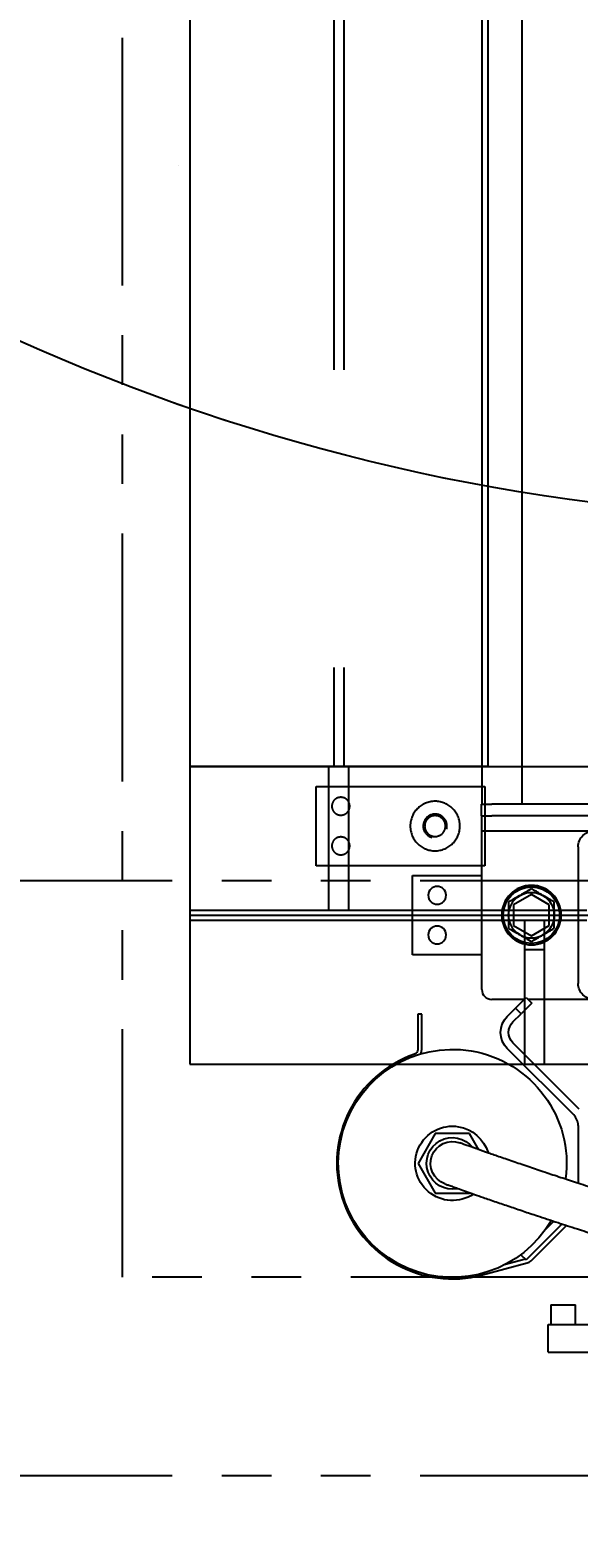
# Model space of a CAD drawing. Header units: millimetres. Extents: x 10462777 to 22643323, y 453826 to 1389191.
# Drawn here: x 11298510 to 11299063, y 593823 to 595325 of the extents above; entities that cross this region are included whole.
import ezdxf

# ---------------------------------------------------------------- set-up
doc = ezdxf.new("R2010")
doc.units = ezdxf.units.MM
doc.header["$LTSCALE"] = 200
doc.header["$MEASUREMENT"] = 0
doc.header["$PDMODE"] = 35
doc.header["$PDSIZE"] = -5
doc.linetypes.add('DASHED', pattern=[3.5, 2, -1.5])
doc.linetypes.add('PHANTOM', pattern=[2.5, 1.25, -0.25, 0.25, -0.25, 0.25, -0.25])
doc.layers.get('0').update_dxf_attribs({"linetype": 'CONTINUOUS'})
doc.layers.get('DEFPOINTS').update_dxf_attribs({"linetype": 'CONTINUOUS'})
doc.layers.add('2', color=2, linetype='CONTINUOUS')
doc.layers.add('DV1_DEFAULT', color=7, linetype='CONTINUOUS')
for name, color, linetype, true_color in [('203', 7, 'CONTINUOUS', 0xffffff), ('TOP$1', 7, 'CONTINUOUS', 0xffffff), ('TOP$23', 7, 'CONTINUOUS', 0xffffff)]:
    doc.layers.add(name, color=color, linetype=linetype, true_color=true_color)
doc.layers.add('AM_5', color=3, linetype='CONTINUOUS', lineweight=15)
doc.layers.add('LAYOUT', color=8, linetype='CONTINUOUS', lineweight=25)
doc.styles.add('굴림', font='txt.shx ', dxfattribs={"bigfont": ' whgtxt.shx'})
doc.dimstyles.new('200$0', dxfattribs={"dimscale": 200, "dimtxt": 7, "dimasz": 1, "dimexe": 2, "dimexo": 2, "dimgap": 1, "dimtad": 1, "dimdec": 0, "dimdsep": 46, "dimlunit": 6, "dimtxsty": '굴림', "dimblk": 'DIMDOT', "dimcen": 1, "dimclrd": 4, "dimclre": 4, "dimclrt": 4, "dimadec": 0, "dimazin": 0, "dimtfac": 1, "dimtdec": 0, "dimtmove": 2, "dimatfit": 3, "dimldrblk": 'DIMDOT', "dimfxl": 1, "dimtolj": 1, "dimtzin": 0, "dimlwd": -1, "dimarcsym": 0})

# ---------------------------------------------------------------- blocks, each defined once
blk = doc.blocks.new('r710ic')
at = {"layer": 'DV1_DEFAULT', "color": 7, "linetype": 'Continuous', "lineweight": 0}
blk.add_arc((272041.4, 104232.6), 2050.1, 156.2009, 202.8943, dxfattribs=at)
at = {"layer": 'LAYOUT', "color": 3}
blk.add_circle((272041.4, 104232.6), 2050.1, dxfattribs=at)
blk = doc.blocks.new('A$C7DA30AB0')
at = {"layer": 'LAYOUT', "color": 6, "linetype": 'PHANTOM'}
blk.add_circle((3030.4, 3026, 0), 2693, dxfattribs=at)
blk = doc.blocks.new('DIMDOT')
at = {"color": 4}
blk.add_line((-2, 0), (2, 0), dxfattribs=at)
at = {"color": 7}
for radius in [0.5, 0.25]:
    blk.add_circle((0, 0), radius, dxfattribs=at)
blk = doc.blocks.new('*D434')
at = {"layer": 'AM_5', "color": 4, "linetype": 'ByBlock', "lineweight": -2, "transparency": 16777216}
for p, q in [((11295281.3, 593692.4), (11295281.3, 592642.6)), ((11297573.8, 593448.5), (11297573.8, 592642.6))]:
    blk.add_line(p, q, dxfattribs=at)
at = {"layer": 'AM_5', "color": 4, "linetype": 'ByBlock', "transparency": 16777216}
blk.add_line((11297373.8, 593042.6), (11295481.3, 593042.6), dxfattribs=at)
at = {"layer": 'DEFPOINTS', "color": 0, "transparency": 16777216}
for p in [(11295281.3, 594092.4), (11297573.8, 593848.5), (11295281.3, 593042.6)]:
    blk.add_point(p, dxfattribs=at)
at = {"layer": 'AM_5', "color": 4, "transparency": 16777216, "xscale": 200, "yscale": 200, "zscale": 200, "rotation": 180}
blk.add_blockref('DIMDOT', (11295281.3, 593042.6), dxfattribs=at)
at = {"layer": 'AM_5', "color": 4, "transparency": 16777216, "xscale": 200, "yscale": 200, "zscale": 200}
blk.add_blockref('DIMDOT', (11297573.8, 593042.6), dxfattribs=at)
at = {"layer": 'AM_5', "color": 4, "transparency": 16777216, "insert": (11296427.5, 589892.6), "char_height": 1400, "attachment_point": 5, "style": '굴림', "bg_fill": 3, "box_fill_scale": 1.25, "bg_fill_color": 256, "bg_fill_true_color": 13158600, "bg_fill_transparency": 0}
blk.add_mtext('\\A1;2,292', dxfattribs=at)

msp = doc.modelspace()

# ---------------------------------------------------------------- linework, layer by layer
at = {"ltscale": 10}
msp.add_line((11299018.66452, 594431.71124), (11299991.56045, 594431.71124), dxfattribs=at)
at = {"layer": '2', "color": 252, "linetype": 'Continuous'}
for p, q in [((11298965.95847, 594543.85923, 0), (11298965.95847, 596231.87715, 0)), ((11299005.95904, 595716.86467, 0), (11299005.95904, 594543.85923, 0)), ((11298965.59794, 594531.85906, 0), (11298965.59794, 594543.85923, 0)), ((11298965.59794, 594543.85923, 0), (11298975.59808, 594543.85923, 0)), ((11298965.59794, 594531.85906, 0), (11298975.59808, 594531.85906, 0)), ((11298965.77821, 594516.85885, 0), (11298965.77821, 594531.85906, 0)), ((11298965.77821, 594531.85906, 0), (11298975.77835, 594531.85906, 0)), ((11298965.95847, 594543.85923, 0), (11298975.95861, 594543.85923, 0)), ((11299088.41117, 594531.85906, 0), (11298975.77835, 594531.85906, 0)), ((11299005.95904, 594543.85923, 0), (11298975.95861, 594543.85923, 0)), ((11299088.23091, 594543.85923, 0), (11299005.95967, 594543.85923, 0)), ((11298965.77821, 594356.85657, 0), (11298965.77821, 594516.85885, 0)), ((11298965.77821, 594516.85885, 0), (11298975.77835, 594516.85885, 0)), ((11298975.77835, 594516.85885, 0), (11299088.41117, 594516.85885, 0)), ((11299062.89414, 594500.85862, 0), (11299062.89414, 594362.85666, 0)), ((11298895.77721, 594471.85821, 0), (11298965.77836, 594471.85821, 0)), ((11298895.77721, 594391.85707, 0), (11298895.77721, 594471.85821, 0)), ((11298965.77836, 594391.85707, 0), (11298895.77721, 594391.85707, 0)), ((11299008.53756, 594346.85643, 0), (11298975.77835, 594346.85643, 0)), ((11299078.93794, 594346.85643, 0), (11299012.25605, 594346.85643, 0))]:
    msp.add_line(p, q, dxfattribs=at)
at = {"layer": '2', "color": 60, "linetype": 'Continuous'}
for p, q in [((11299015.77892, 594452.64254, 0), (11298997.77866, 594442.25009, 0)), ((11298997.77866, 594442.25009, 0), (11298997.77866, 594421.46519, 0)), ((11299033.77917, 594442.25009, 0), (11299015.77892, 594452.64254, 0)), ((11299033.77917, 594421.46519, 0), (11299033.77917, 594442.25009, 0)), ((11298997.77866, 594421.46519, 0), (11299015.77892, 594411.07273, 0)), ((11299015.77892, 594411.07273, 0), (11299033.77917, 594421.46519, 0)), ((11298991.47655, 594329.79583, 0), (11298999.78517, 594338.10445, 0)), ((11298999.78517, 594338.10445, 0), (11299010.39192, 594348.71121, 0)), ((11299005.4421, 594332.44752, 0), (11298999.78517, 594338.10445, 0)), ((11299016.04886, 594343.05427, 0), (11299005.4421, 594332.44752, 0)), ((11299010.39192, 594348.71121, 0), (11299016.04886, 594343.05427, 0)), ((11298997.13348, 594324.1389, 0), (11299005.4421, 594332.44752, 0)), ((11299058.38612, 594230.35888, 0), (11298991.47655, 594297.26846, 0)), ((11299064.04306, 594236.01581, 0), (11298997.13348, 594302.92539, 0)), ((11299062.77958, 594219.75213, 0), (11299062.77958, 594161.44132, 0)), ((11298918.83054, 594211.52276, 0), (11298901.50978, 594181.52233, 0)), ((11298953.47205, 594211.52276, 0), (11298918.83054, 594211.52276, 0)), ((11298962.81822, 594195.33472, 0), (11298953.47205, 594211.52276, 0)), ((11298901.50978, 594181.52233, 0), (11298918.83054, 594151.52191, 0)), ((11298918.83054, 594151.52191, 0), (11298953.47205, 594151.52191, 0)), ((11299046.70871, 594120.40316, 0), (11299010.39192, 594084.08637, 0)), ((11299038.18479, 594123.19311, 0), (11299029.88396, 594114.89227, 0)), ((11299005.04081, 594089.43747, 0), (11299010.39192, 594084.08637, 0)), ((11299035.27919, 594038.97456, 0), (11299035.27919, 594018.97427, 0)), ((11299035.27919, 594038.97456, 0), (11299060.27955, 594038.97456, 0)), ((11299060.27955, 594018.97427, 0), (11299060.27955, 594038.97456, 0)), ((11299032.77916, 594018.97427, 0), (11299080.16592, 594018.97427, 0)), ((11299032.77916, 593990.97388, 0), (11299032.77916, 594018.97427, 0)), ((11299032.77916, 593990.97388, 0), (11299080.16592, 593990.97388, 0))]:
    msp.add_line(p, q, dxfattribs=at)
at = {"layer": '2', "color": 111, "linetype": 'Continuous'}
for p, q in [((11298901.19107, 594331.97605, 0), (11298901.19107, 594296.26485, 0)), ((11298905.19113, 594331.97605, 0), (11298901.19107, 594331.97605, 0)), ((11298905.19113, 594296.27741, 0), (11298905.19113, 594331.97605, 0)), ((11299015.34042, 594083.37793, 0), (11299050.98068, 594119.01819, 0)), ((11298966.30414, 594068.99038, 0), (11299011.30577, 594081.04853, 0)), ((11299009.71429, 594084.76325, 0), (11298988.30476, 594079.02659, 0))]:
    msp.add_line(p, q, dxfattribs=at)
at = {"layer": '2', "color": 252, "linetype": 'Continuous', "extrusion": (0, 0, -1)}
for centre, radius in [((-11298920.77757, 594451.85792, 0), 9.00013), ((-11299015.77892, 594431.85764, 0), 30.00043), ((-11298920.77757, 594411.85736, 0), 9.00013)]:
    msp.add_circle(centre, radius, dxfattribs=at)
at = {"layer": '2', "color": 252, "linetype": 'Continuous'}
msp.add_circle((11299015.77892, 594431.85764, 0), 28.5004, dxfattribs=at)
for centre, radius, start, end in [((11299015.77892, 594431.85764, 0), 28.67341, 344.99999996, 255.00000008), ((11299015.77892, 594431.85764, 0), 23.00033, 240, 300), ((11298975.77835, 594356.85657, 0), 10.00014, 180, 270)]:
    msp.add_arc(centre, radius, start, end, dxfattribs=at)
at = {"layer": '2', "color": 252, "linetype": 'Continuous', "extrusion": (0, 0, -1)}
for start, end in [(0, 60), (60, 120), (120, 180), (300, 0), (180, 240)]:
    msp.add_arc((-11299015.77892, 594431.85764, 0), 23.00033, start, end, dxfattribs=at)
at = {"layer": '2', "color": 60, "linetype": 'Continuous', "extrusion": (0, 0, -1)}
for centre, radius, start, end in [((-11299007.74023, 594313.53214, 0), 23.00033, 315, 45), ((-11299007.74023, 594313.53214, 0), 15.00021, 315, 45), ((-11298936.15129, 594181.52233, 0), 115.00163, 210.19941494, 99.38129087), ((-11298936.15129, 594181.52233, 0), 115.00163, 99.38129087, 187.82879076), ((-11298936.15129, 594181.52233, 0), 37.50053, 235.70317431, 99.38129087), ((-11298936.15129, 594181.52233, 0), 37.50053, 99.38129087, 163.056291), ((-11298936.15129, 594181.52233, 0), 26.00037, 259.50938185, 141.86249671)]:
    msp.add_arc(centre, radius, start, end, dxfattribs=at)
at = {"layer": '2', "color": 111, "linetype": 'Continuous'}
for centre, radius, start, end in [((11298936.15129, 594181.52233, 0), 116.50165, 109.20121207, 284.99999992), ((11298896.191, 594296.27741, 0), 9.00013, 331.36567025, 0), ((11299008.97637, 594089.74198, 0), 9.00013, 284.99999992, 315)]:
    msp.add_arc(centre, radius, start, end, dxfattribs=at)
at = {"layer": '2', "color": 111, "linetype": 'Continuous', "extrusion": (0, 0, -1)}
msp.add_arc((-11298896.191, 594296.26485, 0), 5.00007, 180, 250.79878793, dxfattribs=at)
at = {"layer": '2', "color": 60, "linetype": 'Continuous'}
msp.add_arc((11299047.77937, 594219.75213, 0), 15.00021, 0, 45, dxfattribs=at)
at = {"layer": '2', "color": 27, "linetype": 'Continuous', "extrusion": (0, 0, -1)}
msp.add_arc((-11298936.15129, 594181.52233, 0), 22.00031, 290.10936701, 110.10935814, dxfattribs=at)
at = {"layer": '2', "color": 252, "linetype": 'Continuous', "extrusion": (0, 0, -1)}
for centre, major_axis, start_param, end_param in [((11299078.93344, 594500.85862, 0), (-16.0393, 0), 0, 1.5707963268), ((11299078.93344, 594362.85666, 0), (16.0393, 0), 1.5707963268, 3.1415926536)]:
    msp.add_ellipse(centre, major_axis=major_axis, ratio=0.9975640503, start_param=start_param, end_param=end_param, dxfattribs=at)
at = {"layer": '2', "color": 252, "linetype": 'Continuous'}
for points, knots in [([(11299015.77892, 594458.41613, 0), (11299013.89764, 594457.32997, 0), (11299012.00262, 594456.23588, 0), (11299008.17297, 594454.02483, 0), (11299006.23804, 594452.9077, 0), (11299004.27875, 594451.77651, 0)], [0, 0, 0, 0, 0.5, 0.5, 1, 1, 1, 1]), ([(11299027.27908, 594451.77651, 0), (11299025.33428, 594452.89934, 0), (11299023.40352, 594454.01406, 0), (11299020.52527, 594455.67582, 0), (11299019.5688, 594456.22804, 0), (11299017.66087, 594457.32958, 0), (11299016.71484, 594457.87577, 0), (11299015.77892, 594458.41613, 0)], [0, 0, 0, 0, 0.5, 0.5, 0.75, 0.75, 1, 1, 1, 1]), ([(11299004.27875, 594451.77651, 0), (11299003.79076, 594451.49477, 0), (11299003.30033, 594451.21161, 0), (11299002.32403, 594450.64795, 0), (11299001.83758, 594450.36709, 0), (11299000.38306, 594449.52733, 0), (11298999.41987, 594448.97123, 0), (11298996.5474, 594447.31281, 0), (11298994.65517, 594446.22033, 0), (11298992.77859, 594445.13688, 0)], [0, 0, 0, 0, 0.125, 0.125, 0.25, 0.25, 0.5, 0.5, 1, 1, 1, 1]), ([(11298992.77859, 594445.13688, 0), (11298992.77859, 594442.96457, 0), (11298992.77859, 594440.77639, 0), (11298992.77859, 594436.35429, 0), (11298992.77859, 594434.12003, 0), (11298992.77859, 594431.85764, 0)], [0, 0, 0, 0, 0.5, 0.5, 1, 1, 1, 1]), ([(11299038.77924, 594445.13688, 0), (11299036.9194, 594446.21067, 0), (11299035.03574, 594447.2982, 0), (11299032.15657, 594448.96049, 0), (11299031.18785, 594449.51978, 0), (11299029.22947, 594450.65045, 0), (11299028.25216, 594451.2147, 0), (11299027.27908, 594451.77651, 0)], [0, 0, 0, 0, 0.5, 0.5, 0.75, 0.75, 1, 1, 1, 1]), ([(11299038.77924, 594431.85764, 0), (11299038.77924, 594432.42112, 0), (11299038.77924, 594432.98742, 0), (11299038.77924, 594434.11476, 0), (11299038.77924, 594434.67647, 0), (11299038.77924, 594436.356, 0), (11299038.77924, 594437.4682, 0), (11299038.77924, 594440.78503, 0), (11299038.77924, 594442.97, 0), (11299038.77924, 594445.13688, 0)], [0, 0, 0, 0, 0.125, 0.125, 0.25, 0.25, 0.5, 0.5, 1, 1, 1, 1]), ([(11298992.77859, 594431.85764, 0), (11298992.77859, 594431.29416, 0), (11298992.77859, 594430.72786, 0), (11298992.77859, 594429.60052, 0), (11298992.77859, 594429.03881, 0), (11298992.77859, 594427.35928, 0), (11298992.77859, 594426.24708, 0), (11298992.77859, 594422.93024, 0), (11298992.77859, 594420.74528, 0), (11298992.77859, 594418.57839, 0)], [0, 0, 0, 0, 0.125, 0.125, 0.25, 0.25, 0.5, 0.5, 1, 1, 1, 1]), ([(11299038.77924, 594418.57839, 0), (11299038.77924, 594420.75071, 0), (11299038.77924, 594422.93888, 0), (11299038.77924, 594427.36099, 0), (11299038.77924, 594429.59525, 0), (11299038.77924, 594431.85764, 0)], [0, 0, 0, 0, 0.5, 0.5, 1, 1, 1, 1]), ([(11298992.77859, 594418.57839, 0), (11298993.71452, 594418.03804, 0), (11298994.66055, 594417.49185, 0), (11298996.56847, 594416.39031, 0), (11298997.52494, 594415.83809, 0), (11299000.40319, 594414.17633, 0), (11299002.33395, 594413.0616, 0), (11299004.27875, 594411.93877, 0)], [0, 0, 0, 0, 0.25, 0.25, 0.5, 0.5, 1, 1, 1, 1]), ([(11299004.27875, 594411.93877, 0), (11299005.25183, 594411.37697, 0), (11299006.22914, 594410.81271, 0), (11299008.18752, 594409.68204, 0), (11299009.15624, 594409.12275, 0), (11299012.03541, 594407.46046, 0), (11299013.91907, 594406.37293, 0), (11299015.77892, 594405.29915, 0)], [0, 0, 0, 0, 0.25, 0.25, 0.5, 0.5, 1, 1, 1, 1]), ([(11299015.77892, 594405.29915, 0), (11299017.66019, 594406.38531, 0), (11299019.55521, 594407.47939, 0), (11299023.38486, 594409.69045, 0), (11299025.31979, 594410.80758, 0), (11299027.27908, 594411.93877, 0)], [0, 0, 0, 0, 0.5, 0.5, 1, 1, 1, 1]), ([(11299027.27908, 594411.93877, 0), (11299027.76707, 594412.22051, 0), (11299028.2575, 594412.50366, 0), (11299029.2338, 594413.06733, 0), (11299029.72026, 594413.34819, 0), (11299031.17477, 594414.18795, 0), (11299032.13796, 594414.74405, 0), (11299035.01043, 594416.40247, 0), (11299036.90267, 594417.49495, 0), (11299038.77924, 594418.57839, 0)], [0, 0, 0, 0, 0.125, 0.125, 0.25, 0.25, 0.5, 0.5, 1, 1, 1, 1])]:
    msp.add_open_spline(points, degree=3, knots=knots, dxfattribs=at)
at = {"layer": '2', "color": 27, "linetype": 'Continuous'}
for points, knots in [([(11299507.93944, 594093.16344, 0), (11299508.73172, 594090.6609, 0), (11299509.72406, 594086.47244, 0), (11299509.73403, 594081.86527, 0), (11299508.8744, 594078.96916, 0), (11299507.62081, 594077.33615, 0), (11299506.43398, 594076.64447, 0), (11299505.1119, 594076.419, 0), (11299505.30512, 594077.55172, 0), (11299502.26973, 594075.64008, 0), (11299494.01608, 594072.79981, 0), (11299482.11356, 594070.67236, 0), (11299465.52576, 594069.60237, 0), (11299446.3408, 594069.86752, 0), (11299423.76845, 594071.52188, 0), (11299397.30233, 594074.74228, 0), (11299367.18943, 594079.60789, 0), (11299334.35422, 594085.99877, 0), (11299300.21126, 594093.562, 0), (11299267.10698, 594101.6084, 0), (11299237.25332, 594109.36629, 0), (11299212.13701, 594116.20527, 0), (11299189.15076, 594122.67382, 0), (11299167.96538, 594128.81151, 0), (11299147.78263, 594134.80738, 0), (11299130.28461, 594140.11252, 0), (11299113.61998, 594145.25022, 0), (11299096.76302, 594150.529, 0), (11299078.65536, 594156.29145, 0), (11299061.19258, 594161.94011, 0), (11299044.50236, 594167.41637, 0), (11299028.70904, 594172.666, 0), (11299013.05824, 594177.93525, 0), (11298997.87973, 594183.11018, 0), (11298983.94314, 594187.92054, 0), (11298971.50188, 594192.26437, 0), (11298960.84784, 594196.02522, 0), (11298953.35757, 594198.69779, 0), (11298948.34583, 594200.50017, 0), (11298945.39566, 594201.56849, 0), (11298944.11732, 594202.03439, 0), (11298943.77049, 594202.16122, 0), (11298943.71337, 594202.18215, 0), (11298943.70743, 594202.18433, 0), (11298943.7072, 594202.18442, 0), (11298943.70719, 594202.18443, 0)], [0, 0, 0, 0, 0.0193910409, 0.0364009243, 0.0512340901, 0.0640552434, 0.0749970471, 0.0841654977, 0.0981305814, 0.1133503658, 0.1312218134, 0.1558634056, 0.1770969341, 0.1976162852, 0.2187390625, 0.2403597968, 0.2624432447, 0.2847163694, 0.3062886172, 0.3275269352, 0.3471306885, 0.3643464965, 0.3791867276, 0.3975987499, 0.414539098, 0.4314450489, 0.4470619569, 0.4657618932, 0.4880621452, 0.5145927266, 0.5393682665, 0.567783792, 0.600352555, 0.6376549382, 0.6803437559, 0.7256904068, 0.7770251984, 0.8350764507, 0.8774568839, 0.9233592569, 0.9668763411, 0.9870015838, 0.996052481, 0.9996414093, 1, 1, 1, 1]), ([(11298928.59354, 594160.86092, 0), (11298928.59608, 594160.85999, 0), (11298928.60383, 594160.85715, 0), (11298928.62702, 594160.84867, 0), (11298928.67971, 594160.8294, 0), (11298928.82327, 594160.77695, 0), (11298929.23736, 594160.62587, 0), (11298930.44307, 594160.18711, 0), (11298933.06795, 594159.23634, 0), (11298937.40886, 594157.67494, 0), (11298942.84908, 594155.73062, 0), (11298949.63883, 594153.32069, 0), (11298957.85288, 594150.42805, 0), (11298967.70572, 594146.98599, 0), (11298979.34892, 594142.95531, 0), (11298992.97173, 594138.29129, 0), (11299006.93376, 594133.56437, 0), (11299022.82224, 594128.24565, 0), (11299040.62251, 594122.36562, 0), (11299060.35634, 594115.95591, 0), (11299079.15092, 594109.95004, 0), (11299097.89015, 594104.05851, 0), (11299117.8709, 594097.88878, 0), (11299139.8212, 594091.25155, 0), (11299166.40642, 594083.41192, 0), (11299193.84763, 594075.59731, 0), (11299220.72716, 594068.26082, 0), (11299241.92474, 594062.67703, 0), (11299261.67617, 594057.67219, 0), (11299280.70733, 594053.03735, 0), (11299299.06216, 594048.76632, 0), (11299318.42793, 594044.49667, 0), (11299343.66654, 594039.28466, 0), (11299375.59532, 594033.47881, 0), (11299409.72318, 594028.68126, 0), (11299439.46133, 594026.08356, 0), (11299464.58568, 594025.48384, 0), (11299486.82674, 594026.81014, 0), (11299502.73159, 594029.64584, 0), (11299513.94586, 594033.06593, 0), (11299521.38189, 594036.07582, 0), (11299529.21439, 594040.29224, 0), (11299537.25297, 594046.1901, 0), (11299545.49435, 594055.17029, 0), (11299550.72006, 594065.41473, 0), (11299553.23477, 594075.72893, 0), (11299553.89904, 594084.99533, 0), (11299552.91406, 594095.43862, 0), (11299551.07246, 594102.84491, 0), (11299549.78978, 594106.75032, 0)], [0, 0, 0, 0, 0.0035570124, 0.0070954509, 0.0126166463, 0.022357794, 0.0393818563, 0.0686320771, 0.1173774409, 0.1573666951, 0.1942683481, 0.2344790247, 0.2709755065, 0.3040797089, 0.3436146797, 0.3782423118, 0.4085394997, 0.4350178029, 0.4688470278, 0.4962622885, 0.518422997, 0.5387892545, 0.5587014266, 0.5783101001, 0.5980205049, 0.6235790346, 0.6381238062, 0.6520854082, 0.6643287629, 0.6750674647, 0.6872588953, 0.6982047164, 0.711206035, 0.7353274824, 0.7620714683, 0.7869614723, 0.8099721166, 0.8336137644, 0.858330738, 0.8697294083, 0.8799692659, 0.8898809894, 0.9032465882, 0.9206935015, 0.9424563564, 0.9550397395, 0.9687981319, 0.9837691946, 1, 1, 1, 1])]:
    msp.add_open_spline(points, degree=3, knots=knots, dxfattribs=at)
at = {"layer": '203', "color": 172, "linetype": 'Continuous'}
msp.add_line((11298660.56583, 595188.21842, 0), (11298660.56662, 595188.21904, 0), dxfattribs=at)
msp.add_line((11298660.56583, 595188.21842, 0), (11298660.56662, 595188.21904, 0), dxfattribs=at)
at = {"layer": 'TOP$1', "color": 155, "linetype": 'PHANTOM'}
msp.add_line((11300083.66913, 594066.71124), (11298603.66913, 594066.71124), dxfattribs=at)
at = {"layer": 'TOP$23', "color": 155, "linetype": 'PHANTOM'}
for p, q in [((11298603.66913, 594066.71124), (11298603.66913, 601331.71124)), ((11298403.66913, 594466.71124), (11300283.66913, 594466.71124)), ((11300083.66913, 594066.71124), (11298603.66913, 594066.71124)), ((11298403.66913, 593866.71124), (11300283.66913, 593866.71124))]:
    msp.add_line(p, q, dxfattribs=at)
at = {"layer": 'TOP$23', "linetype": 'DASHED'}
for p, q in [((11298816.66913, 600981.71124), (11298816.66913, 594581.71124)), ((11298826.66913, 600981.71124), (11298826.66913, 594581.71124)), ((11298811.66913, 594466.71124), (11298811.66913, 594581.71124)), ((11298831.66913, 594466.71124), (11298831.66913, 594581.71124)), ((11298811.66913, 594466.71124), (11298831.66913, 594466.71124)), ((11298811.66913, 594436.71124), (11298811.66913, 594466.71124)), ((11298831.66913, 594436.71124), (11298831.66913, 594466.71124)), ((11298671.66913, 594436.71124), (11300015.66913, 594436.71124)), ((11298671.66913, 594426.71124), (11300015.66913, 594426.71124)), ((11299008.66913, 594426.71124), (11299008.66913, 594396.71124)), ((11299028.66913, 594426.71124), (11299028.66913, 594396.71124)), ((11299028.66913, 594396.71124), (11299008.66913, 594396.71124)), ((11299008.66913, 594396.71124), (11299008.66913, 594281.71124)), ((11299028.66913, 594396.71124), (11299028.66913, 594281.71124))]:
    msp.add_line(p, q, dxfattribs=at)
at = {"layer": 'TOP$23', "linetype": 'Continuous'}
for p, q in [((11298971.66913, 596841.71124), (11298971.66913, 594581.71124)), ((11298671.66913, 596611.71124), (11298671.66913, 594581.71124)), ((11298671.66913, 594581.71124), (11298671.66913, 594281.71124)), ((11298671.66913, 594581.71124), (11300015.66913, 594581.71124)), ((11298971.66913, 594581.71124), (11298671.66913, 594581.71124)), ((11298671.66913, 594431.71124), (11300015.66913, 594431.71124)), ((11298671.66913, 594281.71124), (11300015.66913, 594281.71124))]:
    msp.add_line(p, q, dxfattribs=at)
at = {"layer": 'TOP$23', "linetype": 'PHANTOM'}
for p, q in [((11298798.66913, 594481.71124), (11298798.66913, 594561.71124)), ((11298798.66913, 594561.71124), (11298968.66913, 594561.71124)), ((11298968.66913, 594561.71124), (11298968.66913, 594481.71124)), ((11298968.66913, 594481.71124), (11298798.66913, 594481.71124))]:
    msp.add_line(p, q, dxfattribs=at)
at = {"layer": 'TOP$23', "linetype": 'PHANTOM', "extrusion": (0, 0, -1)}
for centre, radius in [((-11298823.66913, 594541.71124), 9), ((-11298918.66913, 594521.71124), 25), ((-11298918.66913, 594521.71124), 10.5), ((-11298823.66913, 594501.71124), 9)]:
    msp.add_circle(centre, radius, dxfattribs=at)
at = {"layer": 'TOP$23', "linetype": 'DASHED'}
msp.add_arc((11298918.66913, 594521.71124), 12, 344.99999993, 254.99999998, dxfattribs=at)

# ---------------------------------------------------------------- block references
at = {"ltscale": 10, "rotation": 180}
msp.add_blockref('A$C7DA30AB0', (11304764.24811, 600747.76955, 0), dxfattribs=at)
at = {"layer": 'LAYOUT', "color": 2, "rotation": 89.99999999999999}
msp.add_blockref('r710ic', (11403573.40786, 324839.74027, 0), dxfattribs=at)

# ---------------------------------------------------------------- next in the draw order: dimensions: what is measured, and where the dimension line sits
at = {"layer": 'AM_5'}
dim = msp.add_linear_dim(base=(11295281.32522, 593042.64769), p1=(11297573.75848, 593848.46177), p2=(11295281.32522, 594092.38492), angle=0, dimstyle='200$0', override={"dimpost": '', "dimfxl": 2, "dimtfill": 1, "dimarcsym": 1}, dxfattribs=at)
dim.commit()
dim.dimension.update_dxf_attribs({"geometry": '*D434', "text_midpoint": (11296427.54185, 589892.64769)})

doc.saveas('drawing.dxf')
